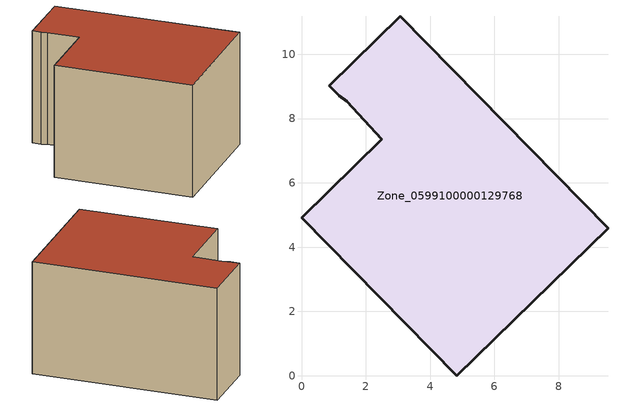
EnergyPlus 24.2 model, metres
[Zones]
Zone_0599100000129768
 floor ground (C_G): 2.5,7.36 1.41,8.53 1.18,8.71 0.86,9.03 3.08,11.18 9.54,4.59 4.83,0 0,4.92 z0
 wall outside (C_F): 4.83,0 9.54,4.59 3.08,11.18 0.86,9.03 1.18,8.71 1.41,8.53 2.5,7.36 0,4.92 4.83,0 z0:5.75
 roof outside (C_R): 1.41,8.53 2.5,7.36 0,4.92 4.83,0 9.54,4.59 3.08,11.18 0.86,9.03 1.18,8.71 z5.75
[BUILDING]
Pand.0599100000129768: North Axis=0; Terrain=City; Loads Convergence Tolerance Value=0.04; Temperature Convergence Tolerance Value=0.4; Solar Distribution=FullExterior; Maximum Number of Warmup Days=25; Minimum Number of Warmup Days=1
[Site:Location]
Rotterdam.The.Hague.AP_ZH_NLD Design_Conditions: Latitude=51.96; Longitude=4.45; Time Zone=1; Elevation=-4.5
[SITE:GROUNDTEMPERATURE:BUILDINGSURFACE]
18, 18, 18, 18, 18, 18, 18, 18, 18, 18, 18, 18
[MATERIAL] Thermal Absorptance=0.9; Solar Absorptance=0.7; Visible Absorptance=0.7
Name | Roughness | Thickness | Conductivity | Density | Specific Heat
G.TI.1975-1991 | MediumSmooth | 0.15 | 0.288461 | 540 | 1210
F.TI.1975-1991 | Rough | 0.3 | 0.230769 | 1920 | 840
R.TI.1975-1991 | MediumRough | 0.2 | 0.153846 | 1500 | 1000
[CONSTRUCTION]
C_G: G.TI.1975-1991
C_F: F.TI.1975-1991
C_R: R.TI.1975-1991
[ZONE]
Zone_0599100000129768: Type=1; Multiplier=1; Ceiling Height=Autocalculate; Volume=Autocalculate; Floor Area=autocalculate; Part of Total Floor Area=Yes
[ZONEINFILTRATION:DESIGNFLOWRATE]
Infil_Zone_0599100000129768: Zone or ZoneList or Space or SpaceList=Zone_0599100000129768; Schedule=AlwaysOn; Design Flow Rate Calculation Method=Flow/Area; Flow Rate per Floor Area=0.003; Constant Term Coefficient=1; Temperature Term Coefficient=0; Velocity Term Coefficient=0; Velocity Squared Term Coefficient=0
[HVACTEMPLATE:ZONE:IDEALLOADSAIRSYSTEM]
Zone_0599100000129768: Maximum Heating Supply Air Temperature=50; Minimum Cooling Supply Air Temperature=13; Maximum Heating Supply Air Humidity Ratio=0.0156; Minimum Cooling Supply Air Humidity Ratio=0.0077; Heating Limit=NoLimit; Cooling Limit=NoLimit; Dehumidification Control Type=ConstantSensibleHeatRatio; Cooling Sensible Heat Ratio=0.7; Dehumidification Setpoint=60; Humidification Control Type=None; Humidification Setpoint=30; Outdoor Air Method=None; Outdoor Air Flow Rate per Person=0.00944; Outdoor Air Flow Rate per Zone Floor Area=0; Outdoor Air Flow Rate per Zone=0; Demand Controlled Ventilation Type=None; Outdoor Air Economizer Type=NoEconomizer; Heat Recovery Type=None; Sensible Heat Recovery Effectiveness=0.7; Latent Heat Recovery Effectiveness=0.65
[ZONECONTROL:THERMOSTAT]
ThermostatControl_Zone_0599100000129768: Zone or ZoneList=Zone_0599100000129768; Control Type Schedule=DualSetpointControlType; Control 1=Thermostat_Zone_0599100000129768; Temperature Difference Between Cutout And Setpoint=0
[THERMOSTATSETPOINT:DUALSETPOINT]
Thermostat_Zone_0599100000129768: Heating Setpoint Temperature Schedule=HeatingSetpoint_Zone_0599100000129768; Cooling Setpoint Temperature Schedule=CoolingSetpoint_Zone_0599100000129768
[SCHEDULE:COMPACT]
HeatingSetpoint_Zone_0599100000129768: Through: 12/31, For: AllDays, Until: 24:00, 21
CoolingSetpoint_Zone_0599100000129768: Through: 12/31, For: AllDays, Until: 24:00, 24
DualSetpointControlType: Through: 12/31, For: AllDays, Until: 24:00, 4
AlwaysOn: Through: 12/31, For: AllDays, Until: 24:00, 1
